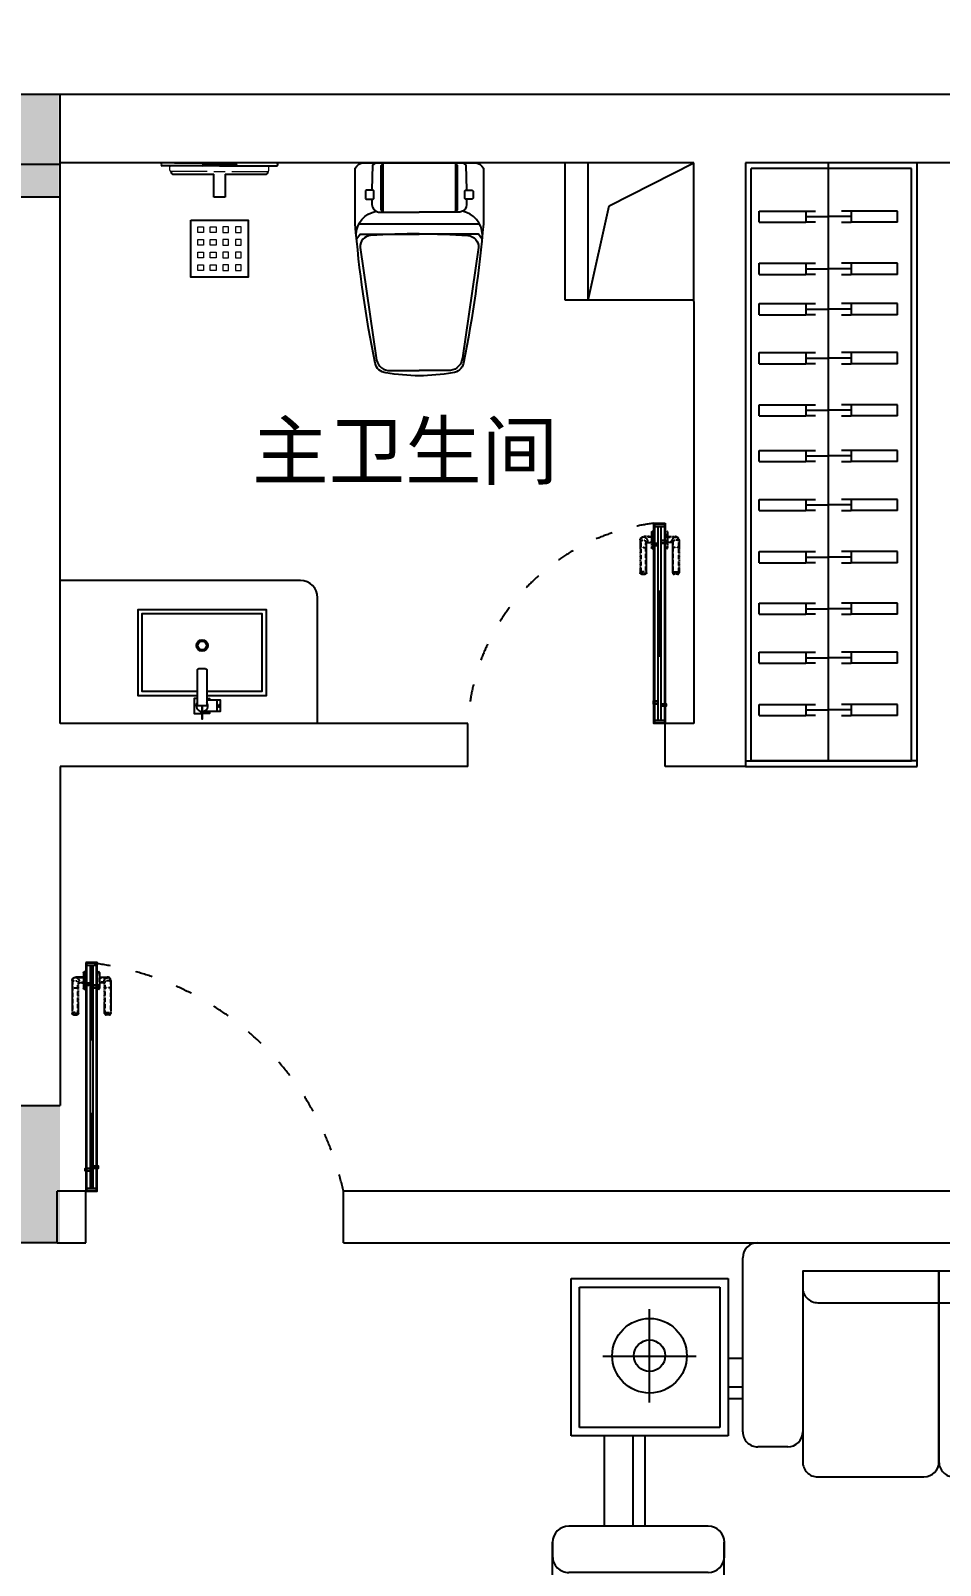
# Model space of a CAD drawing. Header units: millimetres. Extents: x 39175 to 443077, y -41362 to 75939.
# Drawn here: x 323494 to 326672, y -5706 to -342 of the extents above; entities that cross this region are included whole.
import ezdxf
from ezdxf.enums import TextEntityAlignment as Align

# ---------------------------------------------------------------- set-up
doc = ezdxf.new("R2010")
doc.units = ezdxf.units.MM
doc.linetypes.add('ACAD_ISO03W100', pattern=[30, 12, -18])
doc.linetypes.add('HIDDEN2', pattern=[0.1875, 0.125, -0.0625])
doc.layers.add('016-P平面家具', color=51, linetype='Continuous')
doc.layers.add('8', color=8, linetype='Continuous')
doc.styles.add('ar', font='arial.ttf')
doc.styles.get("Standard").update_dxf_attribs({"font": ''})
doc.styles.get('Standard').set_extended_font_data('NSimSun')
doc.dimstyles.new('ISO-25', dxfattribs={"dimtxt": 220, "dimasz": 50, "dimexe": 50, "dimexo": 0.625, "dimtad": 2, "dimdec": 0, "dimtxsty": 'Standard', "dimblk": 'ARCHTICK', "dimcen": 2.5, "dimdle": 50, "dimclrd": 251, "dimclre": 251, "dimclrt": 51, "dimadec": 0, "dimazin": 0, "dimtfac": 1, "dimtdec": 0, "dimtix": 1, "dimtmove": 2, "dimatfit": 3, "dimfxl": 500, "dimfxlon": 1, "dimarcsym": 0})

# ---------------------------------------------------------------- blocks, each defined once
blk = doc.blocks.new('_ArchTick')
at = {"color": 0, "linetype": 'ByBlock', "const_width": 0.15}
blk.add_lwpolyline([(-0.5, -0.5), (0.5, 0.5)], dxfattribs=at)
blk = doc.blocks.new('*D396')
at = {"color": 251, "lineweight": -2, "transparency": 16777216}
for p, q in [((323436.3, 803.2), (323436.3, 1353.2)), ((323596.3, 803.2), (323596.3, 1353.2)), ((323436.3, 1303.2), (323386.3, 1303.2)), ((323436.3, 1303.2), (323596.3, 1303.2)), ((323596.3, 1303.2), (323646.3, 1303.2))]:
    blk.add_line(p, q, dxfattribs=at)
at = {"layer": 'Defpoints', "color": 0, "transparency": 16777216}
for p in [(323596.3, 1303.2), (323596.3, -563.6), (323436.3, -923.6)]:
    blk.add_point(p, dxfattribs=at)
at = {"color": 251, "lineweight": -2, "transparency": 16777216, "xscale": 50, "yscale": 50, "zscale": 50}
blk.add_blockref('_ArchTick', (323436.3, 1303.2), dxfattribs=at)
at = {"color": 251, "lineweight": -2, "transparency": 16777216, "xscale": 50, "yscale": 50, "zscale": 50, "rotation": 180}
blk.add_blockref('_ArchTick', (323596.3, 1303.2), dxfattribs=at)
at = {"color": 51, "transparency": 16777216, "insert": (323516.3, 1413.8), "char_height": 220, "attachment_point": 5}
blk.add_mtext('160', dxfattribs=at)
blk = doc.blocks.new('*D397')
at = {"color": 251, "lineweight": -2, "transparency": 16777216}
for p, q in [((323596.3, 803.2), (323596.3, 1353.2)), ((325811.3, 803.2), (325811.3, 1353.2)), ((325861.3, 1303.2), (323546.3, 1303.2))]:
    blk.add_line(p, q, dxfattribs=at)
at = {"layer": 'Defpoints', "color": 0, "transparency": 16777216}
for p in [(323596.3, 1303.2), (323596.3, -563.6), (325811.3, -1288.6)]:
    blk.add_point(p, dxfattribs=at)
at = {"color": 251, "lineweight": -2, "transparency": 16777216, "xscale": 50, "yscale": 50, "zscale": 50, "rotation": 180}
blk.add_blockref('_ArchTick', (323596.3, 1303.2), dxfattribs=at)
at = {"color": 251, "lineweight": -2, "transparency": 16777216, "xscale": 50, "yscale": 50, "zscale": 50}
blk.add_blockref('_ArchTick', (325811.3, 1303.2), dxfattribs=at)
at = {"color": 51, "transparency": 16777216, "insert": (324703.8, 1413.8), "char_height": 220, "attachment_point": 5}
blk.add_mtext('2215', dxfattribs=at)
blk = doc.blocks.new('*D398')
at = {"color": 251, "lineweight": -2, "transparency": 16777216}
for p, q in [((325811.3, 563.2), (325811.3, 1113.2)), ((325991.3, 563.2), (325991.3, 1113.2)), ((325811.3, 1063.2), (325761.3, 1063.2)), ((325811.3, 1063.2), (325991.3, 1063.2)), ((325991.3, 1063.2), (326041.3, 1063.2))]:
    blk.add_line(p, q, dxfattribs=at)
at = {"layer": 'Defpoints', "color": 0, "transparency": 16777216}
for p in [(325991.3, 1063.2), (325991.3, -803.6), (325811.3, -1288.6)]:
    blk.add_point(p, dxfattribs=at)
at = {"color": 251, "lineweight": -2, "transparency": 16777216, "xscale": 50, "yscale": 50, "zscale": 50}
blk.add_blockref('_ArchTick', (325811.3, 1063.2), dxfattribs=at)
at = {"color": 251, "lineweight": -2, "transparency": 16777216, "xscale": 50, "yscale": 50, "zscale": 50, "rotation": 180}
blk.add_blockref('_ArchTick', (325991.3, 1063.2), dxfattribs=at)
at = {"color": 51, "transparency": 16777216, "insert": (325901.3, 1173.8), "char_height": 220, "attachment_point": 5}
blk.add_mtext('180', dxfattribs=at)
blk = doc.blocks.new('*D399')
at = {"color": 251, "lineweight": -2, "transparency": 16777216}
for p, q in [((325991.3, 563.2), (325991.3, 1113.2)), ((330886.3, 563.2), (330886.3, 1113.2)), ((330936.3, 1063.2), (325941.3, 1063.2))]:
    blk.add_line(p, q, dxfattribs=at)
at = {"layer": 'Defpoints', "color": 0, "transparency": 16777216}
for p in [(325991.3, 1063.2), (325991.3, -803.6), (330886.3, -803.6)]:
    blk.add_point(p, dxfattribs=at)
at = {"color": 251, "lineweight": -2, "transparency": 16777216, "xscale": 50, "yscale": 50, "zscale": 50, "rotation": 180}
blk.add_blockref('_ArchTick', (325991.3, 1063.2), dxfattribs=at)
at = {"color": 251, "lineweight": -2, "transparency": 16777216, "xscale": 50, "yscale": 50, "zscale": 50}
blk.add_blockref('_ArchTick', (330886.3, 1063.2), dxfattribs=at)
at = {"color": 51, "transparency": 16777216, "insert": (328438.8, 1173.8), "char_height": 220, "attachment_point": 5}
blk.add_mtext('4895', dxfattribs=at)
blk = doc.blocks.new('*D407')
at = {"color": 251, "lineweight": -2, "transparency": 16777216}
for p, q in [((332925, -10873.6), (332925, -513.6)), ((332425, -563.6), (332975, -563.6)), ((332425, -10823.6), (332975, -10823.6))]:
    blk.add_line(p, q, dxfattribs=at)
at = {"layer": 'Defpoints', "color": 0, "transparency": 16777216}
for p in [(325746.3, -563.6), (332925, -563.6), (325746.3, -10823.6)]:
    blk.add_point(p, dxfattribs=at)
at = {"color": 251, "lineweight": -2, "transparency": 16777216, "xscale": 50, "yscale": 50, "zscale": 50}
for p, rotation in [((332925, -563.6), 90), ((332925, -10823.6), 270)]:
    blk.add_blockref('_ArchTick', p, dxfattribs=dict(at, rotation=rotation))
at = {"color": 51, "transparency": 16777216, "insert": (333035.6, -5693.6), "char_height": 220, "attachment_point": 5, "rotation": 90}
blk.add_mtext('10260', dxfattribs=at)
blk = doc.blocks.new('*D380')
at = {"color": 251, "lineweight": -2, "transparency": 16777216}
for p, q in [((312216.3, 1053.1), (312216.3, 1603.1)), ((331126.3, 1053.1), (331126.3, 1603.1)), ((312166.3, 1553.1), (331176.3, 1553.1))]:
    blk.add_line(p, q, dxfattribs=at)
at = {"layer": 'Defpoints', "color": 0, "transparency": 16777216}
for p in [(331126.3, 1553.1), (312216.3, -563.6), (331126.3, -563.6)]:
    blk.add_point(p, dxfattribs=at)
at = {"color": 251, "lineweight": -2, "transparency": 16777216, "xscale": 50, "yscale": 50, "zscale": 50, "rotation": 180}
blk.add_blockref('_ArchTick', (312216.3, 1553.1), dxfattribs=at)
at = {"color": 251, "lineweight": -2, "transparency": 16777216, "xscale": 50, "yscale": 50, "zscale": 50}
blk.add_blockref('_ArchTick', (331126.3, 1553.1), dxfattribs=at)
at = {"color": 51, "transparency": 16777216, "insert": (321671.3, 1663.7), "char_height": 220, "attachment_point": 5}
blk.add_mtext('18910', dxfattribs=at)
blk = doc.blocks.new('tery')
at = {"color": 250}
for p, q in [((445501.7, 189114.4), (445540.6, 189114.4)), ((445501.7, 189114.4), (445501.7, 188951.7)), ((445540.6, 189114.4), (445540.6, 188951.7)), ((445501.7, 188631), (445501.7, 188793.7)), ((445540.6, 188631), (445540.6, 188793.7)), ((445501.7, 188631), (445540.6, 188631))]:
    blk.add_line(p, q, dxfattribs=at)
at = {"color": 51}
for p, q in [((445540.6, 188951.7), (445501.7, 188951.7)), ((445501.7, 188918), (445501.7, 188951.7)), ((445521.2, 188951.7), (445521.2, 188872.7)), ((445540.6, 188951.7), (445540.6, 188918)), ((445521.2, 188793.7), (445521.2, 188872.7)), ((445501.7, 188827.4), (445501.7, 188793.7)), ((445540.6, 188793.7), (445501.7, 188793.7)), ((445540.6, 188793.7), (445540.6, 188827.4))]:
    blk.add_line(p, q, dxfattribs=at)
blk = doc.blocks.new('hghghgjhgmhjkh')
at = {"layer": '016-P平面家具', "ltscale": 10}
h = blk.add_hatch(dxfattribs=at)
h.set_pattern_fill('DOLMIT', color=250, scale=0.3, style=0)
h.set_pattern_definition([(0, (995366.9358, -407035.1008), (0, 1.905), []), (45, (995366.936, -407035.101), (-3.809997403, 3.809997403), [2.694076836, -5.388153673])])
h.paths.add_polyline_path([(42700, 46202.8), (42700, 46192.8), (42959.3, 46192.8), (42959.3, 46202.8)])
h = blk.add_hatch(dxfattribs=at)
h.set_pattern_fill('ANSI34', color=250, scale=1.777778, style=0)
h.set_pattern_definition([(225, (42769.0107, 46220.4648), (0.94281, -0.94281), []), (225, (42768.6964, 46220.4648), (0.94281, -0.94281), []), (225, (42768.3821, 46220.4648), (0.94281, -0.94281), []), (225, (42768.0679, 46220.4648), (0.94281, -0.94281), [])])
h.paths.add_polyline_path([(42760.1, 46204.5), (42761, 46204.5), (42761, 46219.6), (42768.1, 46219.6), (42768.1, 46204.5), (42769, 46204.5), (42769, 46220.5), (42760.1, 46220.5)])
h = blk.add_hatch(dxfattribs=at)
h.set_pattern_fill('ANSI34', color=250, scale=1.777778, style=0)
h.set_pattern_definition([(135, (42777.8996, 46175.1315), (0.94281, 0.94281), []), (135, (42777.5853, 46175.1315), (0.94281, 0.94281), []), (135, (42777.271, 46175.1315), (0.94281, 0.94281), []), (135, (42776.9568, 46175.1315), (0.94281, 0.94281), [])])
h.paths.add_polyline_path([(42769, 46191.1), (42769.9, 46191.1), (42769.9, 46176), (42777, 46176), (42777, 46191.1), (42777.9, 46191.1), (42777.9, 46175.1), (42769, 46175.1)])
h = blk.add_hatch(dxfattribs=at)
h.set_pattern_fill('DOLMIT', color=250, scale=0.3, style=0)
h.set_pattern_definition([(0, (995885.6025, -407035.1008), (0, 1.905), []), (45, (995885.6025, -407035.101), (-3.809997403, 3.809997403), [2.694076836, -5.388153673])])
h.paths.add_polyline_path([(43218.7, 46202.8), (43218.7, 46192.8), (43478, 46192.8), (43478, 46202.8)])
h = blk.add_hatch(dxfattribs=at)
h.set_pattern_fill('ANSI34', color=250, scale=1.777778, style=0)
h.set_pattern_definition([(45, (43400.1218, 46175.1315), (-0.94281, 0.94281), []), (45, (43400.4361, 46175.1315), (-0.94281, 0.94281), []), (45, (43400.7503, 46175.1315), (-0.94281, 0.94281), []), (45, (43401.0646, 46175.1315), (-0.94281, 0.94281), [])])
h.paths.add_polyline_path([(43409, 46191.1), (43408.1, 46191.1), (43408.1, 46176), (43401, 46176), (43401, 46191.1), (43400.1, 46191.1), (43400.1, 46175.1), (43409, 46175.1)])
h = blk.add_hatch(dxfattribs=at)
h.set_pattern_fill('ANSI34', color=250, scale=1.777778, style=0)
h.set_pattern_definition([(315, (43409.0107, 46220.4648), (-0.94281, -0.94281), []), (315, (43409.325, 46220.4648), (-0.94281, -0.94281), []), (315, (43409.6392, 46220.4648), (-0.94281, -0.94281), []), (315, (43409.9535, 46220.4648), (-0.94281, -0.94281), [])])
h.paths.add_polyline_path([(43417.9, 46204.5), (43417, 46204.5), (43417, 46219.6), (43409.9, 46219.6), (43409.9, 46204.5), (43409, 46204.5), (43409, 46220.5), (43417.9, 46220.5)])
at = {"layer": '016-P平面家具', "color": 250, "linetype": 'ByBlock'}
for p, q in [((42692, 46214.8), (43486, 46214.8)), ((42692, 46180.8), (42692, 46214.8)), ((42700, 46180.8), (42700, 46214.8)), ((42700, 46202.8), (43478, 46202.8)), ((42700, 46192.8), (43478, 46192.8)), ((42959.3, 46192.8), (42959.3, 46202.8)), ((43218.7, 46192.8), (43218.7, 46202.8)), ((43478, 46214.8), (43478, 46180.8)), ((43486, 46214.8), (43486, 46180.8)), ((43486, 46180.8), (42692, 46180.8))]:
    blk.add_line(p, q, dxfattribs=at)
at = {"layer": '016-P平面家具', "color": 51, "linetype": 'ByBlock'}
blk.add_lwpolyline([(42689, 46217.8), (43489, 46217.8), (43489, 46177.8), (42689, 46177.8)], close=True, dxfattribs=at)
at = {"layer": '016-P平面家具', "color": 8, "ltscale": 10}
for points in [[(42769, 46202.8), (42769, 46220.5), (42760.1, 46220.5), (42760.1, 46202.8)], [(42768.1, 46202.8), (42768.1, 46219.6), (42761, 46219.6), (42761, 46202.8)], [(42777.9, 46192.8), (42777.9, 46175.1), (42769, 46175.1), (42769, 46192.8)], [(42777, 46192.8), (42777, 46176), (42769.9, 46176), (42769.9, 46192.8)], [(43400.1, 46192.8), (43400.1, 46175.1), (43409, 46175.1), (43409, 46192.8)], [(43401, 46192.8), (43401, 46176), (43408.1, 46176), (43408.1, 46192.8)], [(43409, 46202.8), (43409, 46220.5), (43417.9, 46220.5), (43417.9, 46202.8)], [(43409.9, 46202.8), (43409.9, 46219.6), (43417, 46219.6), (43417, 46202.8)]]:
    blk.add_lwpolyline(points, dxfattribs=at)
blk = doc.blocks.new('2111')
at = {"color": 8, "linetype": 'HIDDEN2', "ltscale": 25}
blk.add_lwpolyline([(679715.9, -358577.4), (679715.9, -358549.1, -0.414214), (679727.5, -358537.4), (679842.5, -358537.4, -0.414214), (679847.5, -358542.4), (679847.5, -358554.8, -0.414214), (679842.5, -358559.8), (679737.9, -358559.8, 0.414214), (679735.9, -358561.8), (679735.9, -358577.4)], format="xyb", dxfattribs=at)
blk.add_lwpolyline([(679757.5, -358585.4), (679697.5, -358585.4), (679697.5, -358579.4, -0.414214), (679699.5, -358577.4), (679755.5, -358577.4, -0.414214), (679757.5, -358579.4)], format="xyb", close=True, dxfattribs=at)
at = {"layer": '8', "color": 250, "linetype": 'HIDDEN2', "ltscale": 1.5}
for p, q in [((679839.5, -358559.8), (679839.5, -358537.4)), ((679844.5, -358559.4), (679844.5, -358537.8)), ((679845.5, -358558.8), (679845.5, -358538.4)), ((679846.1, -358558.3), (679846.1, -358538.9))]:
    blk.add_line(p, q, dxfattribs=at)
blk.add_lwpolyline([(679717.9, -358577.4), (679717.9, -358549.1, -0.414214), (679727.5, -358539.4), (679845.5, -358539.4), (679845.5, -358557.8), (679737.9, -358557.8, 0.414214), (679733.9, -358561.8), (679733.9, -358577.4)], format="xyb", dxfattribs=at)
blk.add_lwpolyline([(679756, -358585.4), (679699, -358585.4), (679699, -358579.4, -0.414214), (679699.5, -358578.9), (679755.5, -358578.9, -0.414214), (679756, -358579.4)], format="xyb", close=True, dxfattribs=at)
for centre, radius, start, end in [((679734.1, -358544.5), 18.8, 194.024, 275.2908), ((679741.2, -358548.5), 13.1, 122.6197, 245.8556), ((679812.8, -358547.9), 59.5, 169.8168, 191.4777)]:
    blk.add_arc(centre, radius, start, end, dxfattribs=at)
blk = doc.blocks.new('gngnbf1891dgh6')
at = {"color": 51}
blk.add_lwpolyline([(-139669.4, 60316, 0.038021), (-139679.6, 60432.3, 0.329423), (-139713.7, 60470.2, 0.029675), (-140201.1, 60539.8), (-140394.7, 60539.8, 0.286999), (-140413.7, 60509.5), (-140413.7, 60316), (-140413.7, 60122.5, 0.286999), (-140394.7, 60092.1), (-140201.1, 60092.1, 0.029675), (-139713.7, 60161.7, 0.329423), (-139679.6, 60199.6, 0.038021)], format="xyb", close=True, dxfattribs=at)
at = {"color": 250}
for points in [[(-140161.9, 60536.4, 0.355319), (-140244.4, 60466.5, -15.471062)], [(-140165.5, 60316, -0.017149), (-140159.6, 60486, -0.406672), (-140118.3, 60523), (-139731.9, 60466.8, -0.332427), (-139687.6, 60425.4), (-139687.6, 60316)], [(-140287.5, 60481.4), (-140268.5, 60481.4, -0.3755), (-140241.7, 60458), (-140241.7, 60316)], [(-140287.5, 60150.5), (-140268.5, 60150.5, 0.3755), (-140241.7, 60173.9), (-140241.7, 60316)], [(-140165.5, 60316, 0.017149), (-140159.6, 60145.9, 0.406672), (-140118.3, 60108.9), (-139731.9, 60165.1, 0.332427), (-139687.6, 60206.5), (-139687.6, 60316)], [(-140161.9, 60095.5, -0.355319), (-140244.4, 60165.4, 15.471062)]]:
    blk.add_lwpolyline(points, format="xyb", dxfattribs=at)
for points in [[(-140200.4, 60526), (-140200.4, 60105.6)], [(-140148, 60534.9), (-140164.7, 60522.7), (-140164.7, 60316)], [(-140414.7, 60466.9), (-140405.8, 60479.2), (-140319.9, 60481.4)], [(-140242.6, 60440.8), (-140250, 60449), (-140404.5, 60449), (-140412.3, 60441.8)], [(-140412.1, 60442.7), (-140243.5, 60442.7)], [(-140148, 60097), (-140164.7, 60109.2), (-140164.7, 60316)], [(-140242.6, 60191.2), (-140250, 60182.9), (-140404.5, 60182.9), (-140412.3, 60190.1)], [(-140414.7, 60165), (-140405.8, 60152.7), (-140319.9, 60150.5)], [(-140412.1, 60189.2), (-140243.5, 60189.2)]]:
    blk.add_lwpolyline(points, dxfattribs=at)
for points in [[(-140290.8, 60474.7), (-140314.3, 60474.7, -0.414214), (-140318.7, 60479.2), (-140318.7, 60499.2, -0.414214), (-140314.3, 60503.7), (-140290.8, 60503.7, -0.414214), (-140286.4, 60499.2), (-140286.4, 60479.2, -0.414214)], [(-140290.8, 60157.2), (-140314.3, 60157.2, 0.414214), (-140318.7, 60152.7), (-140318.7, 60132.7, 0.414214), (-140314.3, 60128.2), (-140290.8, 60128.2, 0.414214), (-140286.4, 60132.7), (-140286.4, 60152.7, 0.414214)]]:
    blk.add_lwpolyline(points, format="xyb", close=True, dxfattribs=at)
blk = doc.blocks.new('SFGG')
at = {"color": 51, "lineweight": -3}
for p, q in [((116294.8, -74747.1), (116294.8, -74667.1)), ((116294.8, -74667.1), (116334.8, -74667.1)), ((116334.8, -74667.1), (116334.8, -74747.1)), ((116111.2, -74781.1), (116111.2, -74783.1)), ((116314.4, -74777.1), (116114.4, -74777.1)), ((116294.8, -74747.1), (116154.8, -74747.1)), ((116256.9, -74781.1), (116256.9, -74783.1)), ((116314.4, -74777.1), (116514.4, -74777.1)), ((116474.8, -74747.1), (116334.8, -74747.1)), ((116372, -74781.1), (116372, -74783.1)), ((116115.2, -74787.1), (116252.9, -74787.1)), ((116256.9, -74783.1), (116372, -74783.1)), ((116472.4, -74787.1), (116376, -74787.1)), ((116472.4, -74787.1), (116514.4, -74787.1))]:
    blk.add_line(p, q, dxfattribs=at)
at = {"color": 250, "linetype": 'ByBlock', "lineweight": 15}
for p, q in [((116141.7, -74761.1), (116141.7, -74773.1)), ((116271.5, -74757.1), (116144.8, -74757.1)), ((116334.8, -74757.1), (116294.8, -74757.1)), ((116357.3, -74757.1), (116484, -74757.1)), ((116488, -74761.1), (116488, -74773.1))]:
    blk.add_line(p, q, dxfattribs=at)
at = {"color": 251, "linetype": 'ByBlock', "lineweight": 15}
for p, q in [((116144.8, -74757.1), (116144.8, -74757.2)), ((116484.8, -74757.1), (116484.8, -74757.2))]:
    blk.add_line(p, q, dxfattribs=at)
at = {"color": 51, "lineweight": -3}
blk.add_lwpolyline([(116414.8, -74587.1), (116214.8, -74587.1), (116214.8, -74387.1), (116414.8, -74387.1)], close=True, dxfattribs=at)
at = {"color": 250, "linetype": 'ByBlock', "lineweight": 15}
for points in [[(116238.8, -74431.2), (116258.8, -74431.2), (116258.8, -74411.2), (116238.8, -74411.2)], [(116238.8, -74475.2), (116258.8, -74475.2), (116258.8, -74455.2), (116238.8, -74455.2)], [(116282.8, -74431.2), (116302.8, -74431.2), (116302.8, -74411.2), (116282.8, -74411.2)], [(116282.8, -74475.2), (116302.8, -74475.2), (116302.8, -74455.2), (116282.8, -74455.2)], [(116346.8, -74431.2), (116326.8, -74431.2), (116326.8, -74411.2), (116346.8, -74411.2)], [(116346.8, -74475.2), (116326.8, -74475.2), (116326.8, -74455.2), (116346.8, -74455.2)], [(116390.8, -74431.2), (116370.8, -74431.2), (116370.8, -74411.2), (116390.8, -74411.2)], [(116390.8, -74475.2), (116370.8, -74475.2), (116370.8, -74455.2), (116390.8, -74455.2)], [(116238.8, -74519.2), (116258.8, -74519.2), (116258.8, -74499.2), (116238.8, -74499.2)], [(116282.8, -74519.2), (116302.8, -74519.2), (116302.8, -74499.2), (116282.8, -74499.2)], [(116346.8, -74519.2), (116326.8, -74519.2), (116326.8, -74499.2), (116346.8, -74499.2)], [(116390.8, -74519.2), (116370.8, -74519.2), (116370.8, -74499.2), (116390.8, -74499.2)], [(116238.8, -74563.1), (116258.8, -74563.1), (116258.8, -74543.1), (116238.8, -74543.1)], [(116282.8, -74563.1), (116302.8, -74563.1), (116302.8, -74543.1), (116282.8, -74543.1)], [(116346.8, -74563.1), (116326.8, -74563.1), (116326.8, -74543.1), (116346.8, -74543.1)], [(116390.8, -74563.1), (116370.8, -74563.1), (116370.8, -74543.1), (116390.8, -74543.1)]]:
    blk.add_lwpolyline(points, close=True, dxfattribs=at)
at = {"color": 51, "lineweight": -3}
for centre, radius, start, end in [((116115.2, -74781.1), 4, 90, 180), ((116154.8, -74757.1), 10, 90, 180), ((116252.9, -74781.1), 4, 0, 90), ((116376, -74781.1), 4, 90, 180), ((116474.8, -74757.1), 10, 0, 90), ((116514.4, -74781.1), 4, 0, 90), ((116115.2, -74783.1), 4, 180, 270), ((116252.9, -74783.1), 4, 270, 0), ((116376, -74783.1), 4, 180, 270), ((116514.4, -74783.1), 4, 270, 0)]:
    blk.add_arc(centre, radius, start, end, dxfattribs=at)
at = {"color": 250, "linetype": 'ByBlock', "lineweight": 15}
for centre, start, end in [((116145.7, -74761.1), 90, 180), ((116145.7, -74773.1), 180, 270), ((116484, -74761.1), 0, 90), ((116484, -74773.1), 270, 0)]:
    blk.add_arc(centre, 4, start, end, dxfattribs=at)
blk = doc.blocks.new('dhgfh')
at = {"color": 51}
blk.add_line((30653.7, 67959.2, 0), (30653.7, 67918.4, 0), dxfattribs=at)
blk.add_lwpolyline([(30619.2, 67974.8), (30827.6, 67974.8), (30827.6, 68274.8), (30377.6, 68274.8), (30377.6, 67974.8), (30586.2, 67974.8)], dxfattribs=at)
at = {"color": 250}
blk.add_lwpolyline([(30619.2, 67989.8), (30812.6, 67989.8), (30812.6, 68259.8), (30392.6, 68259.8), (30392.6, 67989.8), (30586.2, 67989.8)], dxfattribs=at)
at = {"color": 51, "elevation": 0}
blk.add_lwpolyline([(30591.2, 68068.8), (30614.2, 68068.8, -0.414214), (30619.2, 68063.8), (30619.2, 67938.8), (30586.2, 67938.8), (30586.2, 68063.8, -0.414214)], format="xyb", close=True, dxfattribs=at)
for points in [[(30586.2, 67964.8), (30574.7, 67964.8), (30574.7, 67912.3), (30601.5, 67912.3)], [(30601.5, 67938.8), (30601.5, 67892.9), (30603.9, 67892.9), (30603.9, 67938.8)], [(30619.2, 67959.2), (30665.7, 67959.2), (30665.7, 67918.4), (30603.9, 67918.4)], [(30629, 67918.4), (30629, 67912.3), (30603.9, 67912.3)], [(30619.2, 67964.8), (30629, 67964.8), (30629, 67959.2)]]:
    blk.add_lwpolyline(points, dxfattribs=at)
blk.add_lwpolyline([(30661.7, 67943.9), (30663.9, 67943.9), (30663.9, 67933.6), (30661.7, 67933.6)], close=True, dxfattribs=at)
at = {"color": 51}
blk.add_circle((30602.6, 68149.8), 20, dxfattribs=at)
at = {"color": 250}
blk.add_circle((30602.6, 68149.8), 15, dxfattribs=at)
at = {"color": 51}
for start, end in [(143.9286, 266.7112), (273.2896, 36.0713)]:
    blk.add_arc((30602.7, 67938.8, 0), 20.4, start, end, dxfattribs=at)
blk = doc.blocks.new('hgfhjgdjhgjkgk')
at = {"layer": '016-P平面家具', "ltscale": 10}
h = blk.add_hatch(dxfattribs=at)
h.set_pattern_fill('ANSI34', color=250, scale=1.777778, style=0)
h.set_pattern_definition([(225, (42806.6198, 46109.81), (0.94281, -0.94281), []), (225, (42806.3055, 46109.81), (0.94281, -0.94281), []), (225, (42805.9913, 46109.81), (0.94281, -0.94281), []), (225, (42805.677, 46109.81), (0.94281, -0.94281), [])])
h.paths.add_polyline_path([(42797.7, 46093.8), (42798.6, 46093.8), (42798.6, 46108.9), (42805.7, 46108.9), (42805.7, 46093.8), (42806.6, 46093.8), (42806.6, 46109.8), (42797.7, 46109.8)])
h = blk.add_hatch(dxfattribs=at)
h.set_pattern_fill('DOLMIT', color=250, scale=0.3, style=0)
h.set_pattern_definition([(0, (42974.1673, 46082.1434), (0, 1.905), []), (45, (42974.1673, 46082.1434), (-3.81, 3.81), [2.69408, -5.38815])])
h.paths.add_polyline_path([(43200.2, 46082.1), (43200.2, 46092.1), (42974.2, 46092.1), (42974.2, 46082.1)])
h = blk.add_hatch(dxfattribs=at)
h.set_pattern_fill('ANSI34', color=250, scale=1.777778, style=0)
h.set_pattern_definition([(315, (43367.7149, 46109.81), (-0.94281, -0.94281), []), (315, (43368.0291, 46109.81), (-0.94281, -0.94281), []), (315, (43368.3434, 46109.81), (-0.94281, -0.94281), []), (315, (43368.6577, 46109.81), (-0.94281, -0.94281), [])])
h.paths.add_polyline_path([(43376.6, 46093.8), (43375.7, 46093.8), (43375.7, 46108.9), (43368.6, 46108.9), (43368.6, 46093.8), (43367.7, 46093.8), (43367.7, 46109.8), (43376.6, 46109.8)])
h = blk.add_hatch(dxfattribs=at)
h.set_pattern_fill('ANSI34', color=250, scale=1.777778, style=0)
h.set_pattern_definition([(135, (42815.5087, 46064.4767), (0.94281, 0.94281), []), (135, (42815.1944, 46064.4767), (0.94281, 0.94281), []), (135, (42814.8802, 46064.4767), (0.94281, 0.94281), []), (135, (42814.5659, 46064.4767), (0.94281, 0.94281), [])])
h.paths.add_polyline_path([(42806.6, 46080.5), (42807.5, 46080.5), (42807.5, 46065.4), (42814.6, 46065.4), (42814.6, 46080.5), (42815.5, 46080.5), (42815.5, 46064.5), (42806.6, 46064.5)])
h = blk.add_hatch(dxfattribs=at)
h.set_pattern_fill('ANSI34', color=250, scale=1.777778, style=0)
h.set_pattern_definition([(45, (43358.826, 46064.4767), (-0.94281, 0.94281), []), (45, (43359.1402, 46064.4767), (-0.94281, 0.94281), []), (45, (43359.4545, 46064.4767), (-0.94281, 0.94281), []), (45, (43359.7688, 46064.4767), (-0.94281, 0.94281), [])])
h.paths.add_polyline_path([(43367.7, 46080.5), (43366.8, 46080.5), (43366.8, 46065.4), (43359.7, 46065.4), (43359.7, 46080.5), (43358.8, 46080.5), (43358.8, 46064.5), (43367.7, 46064.5)])
at = {"layer": '016-P平面家具', "color": 250, "linetype": 'ByBlock'}
for p, q in [((42740.2, 46104.1), (43434.2, 46104.1)), ((42740.2, 46070.1), (42740.2, 46104.1)), ((42748.2, 46070.1), (42748.2, 46104.1)), ((43426.2, 46092.1), (42748.2, 46092.1)), ((43426.2, 46082.1), (42748.2, 46082.1)), ((42974.2, 46082.1), (42974.2, 46092.1)), ((43200.2, 46082.1), (43200.2, 46092.1)), ((43426.2, 46104.1), (43426.2, 46070.1)), ((43434.2, 46104.1), (43434.2, 46070.1)), ((43434.2, 46070.1), (42740.2, 46070.1))]:
    blk.add_line(p, q, dxfattribs=at)
at = {"layer": '016-P平面家具', "color": 51, "linetype": 'ByBlock'}
blk.add_lwpolyline([(42737.2, 46107.1), (43437.2, 46107.1), (43437.2, 46067.1), (42737.2, 46067.1)], close=True, dxfattribs=at)
at = {"layer": '016-P平面家具', "color": 8, "ltscale": 10}
for points in [[(42806.6, 46092.1), (42806.6, 46109.8), (42797.7, 46109.8), (42797.7, 46092.1)], [(42805.7, 46092.1), (42805.7, 46108.9), (42798.6, 46108.9), (42798.6, 46092.1)], [(42815.5, 46082.1), (42815.5, 46064.5), (42806.6, 46064.5), (42806.6, 46082.1)], [(42814.6, 46082.1), (42814.6, 46065.4), (42807.5, 46065.4), (42807.5, 46082.1)], [(43358.8, 46082.1), (43358.8, 46064.5), (43367.7, 46064.5), (43367.7, 46082.1)], [(43359.7, 46082.1), (43359.7, 46065.4), (43366.8, 46065.4), (43366.8, 46082.1)], [(43367.7, 46092.1), (43367.7, 46109.8), (43376.6, 46109.8), (43376.6, 46092.1)], [(43368.6, 46092.1), (43368.6, 46108.9), (43375.7, 46108.9), (43375.7, 46092.1)]]:
    blk.add_lwpolyline(points, dxfattribs=at)
blk = doc.blocks.new('海龙工具_2014102820235788')
at = {"layer": '016-P平面家具', "color": 51, "ltscale": 120}
for p, q in [((674.5, 1599.6), (125.4, 1599.6)), ((125.4, 1599.6), (125.4, 1050.4)), ((674.5, 1050.4), (674.5, 1599.6)), ((1750.7, 1419.2), (1600.4, 1419.2)), ((125.4, 1050.4), (674.5, 1050.4)), ((52.4, 1000), (661, 1000)), ((0, -947.6), (0, 947.6)), ((713.4, 947.6), (713.4, 842.8)), ((98.9, 790.5), (98.9, -790.5)), ((661, 790.5), (98.9, 790.5)), ((661, 790.5), (98.9, 790.5)), ((98.9, 790.5), (98.9, 314.3)), ((765.8, 790.5), (661, 790.5)), ((818.1, 366.7), (818.1, 738.1)), ((765.8, 314.3), (98.9, 314.3)), ((765.8, 314.3), (98.9, 314.3)), ((98.9, 314.3), (765.8, 314.3)), ((98.9, 314.3), (765.8, 314.3)), ((98.9, 314.3), (98.9, -314.3)), ((818.1, -261.9), (818.1, 261.9)), ((98.9, -314.3), (98.9, -790.5)), ((98.9, -314.3), (765.8, -314.3)), ((765.8, -314.3), (98.9, -314.3)), ((818.1, -738.1), (818.1, -366.7)), ((98.9, -790.5), (661, -790.5)), ((98.9, -790.5), (661, -790.5)), ((661, -790.5), (765.8, -790.5)), ((713.4, -842.8), (713.4, -947.6)), ((661, -1000), (52.4, -1000)), ((125.4, -1599.6), (125.4, -1050.4)), ((125.4, -1050.4), (674.5, -1050.4)), ((674.5, -1050.4), (674.5, -1599.6)), ((2284, -1064.4), (1047.1, -1064.4)), ((1047.1, -1064.4), (1096.2, -1064.4)), ((1047.1, -1064.4), (1096.2, -1064.4)), ((2284, -1064.4), (2226.7, -1064.4)), ((990.8, -1120.6), (990.8, -1608.1)), ((990.8, -1120.6), (990.8, -1608.1)), ((1152.4, -1120.6), (1152.4, -1608.1)), ((1152.4, -1120.6), (1152.4, -1608.1)), ((2170.5, -1120.6), (2170.5, -1608.1)), ((2340.3, -1120.6), (2340.3, -1608.1)), ((674.5, -1599.6), (125.4, -1599.6)), ((2284, -1664.4), (1047.1, -1664.4)), ((1047.1, -1664.4), (1096.2, -1664.4)), ((1047.1, -1664.4), (1096.2, -1664.4)), ((2284, -1664.4), (2226.7, -1664.4))]:
    blk.add_line(p, q, dxfattribs=at)
at = {"layer": '016-P平面家具', "color": 250, "ltscale": 120}
for p, q in [((645.2, 1570.3), (154.7, 1570.3)), ((154.7, 1570.3), (154.7, 1079.7)), ((645.2, 1079.7), (645.2, 1570.3)), ((397, 1162.8), (397, 1488.7)), ((557.9, 1325.7), (232, 1325.7)), ((1750.7, 1319.2), (1600.4, 1319.2)), ((1600.4, 1279.2), (1750.7, 1279.2)), ((154.7, 1079.7), (645.2, 1079.7)), ((154.7, -1079.7), (645.2, -1079.7)), ((154.7, -1570.3), (154.7, -1079.7)), ((645.2, -1079.7), (645.2, -1570.3)), ((397, -1162.8), (397, -1488.7)), ((557.9, -1325.7), (232, -1325.7)), ((645.2, -1570.3), (154.7, -1570.3))]:
    blk.add_line(p, q, dxfattribs=at)
at = {"layer": '016-P平面家具', "color": 51, "ltscale": 120}
for points in [[(1000.4, 1047), (1000.4, 1647), (1600.4, 1647), (1600.4, 1047)], [(1750.7, 1047), (1750.7, 1647), (2350.7, 1647), (2350.7, 1047)], [(1188.1, 450), (1188.1, -450), (2088.1, -450), (2088.1, 450)]]:
    blk.add_lwpolyline(points, close=True, dxfattribs=at)
at = {"layer": '016-P平面家具', "color": 51}
for points in [[(674.5, 1419.2), (1000.4, 1419.2)], [(403.9, 1000), (403.9, 1050.4)], [(403.9, -1050.4), (403.9, -1000)], [(990.7, -1482.8), (674.5, -1482.8)]]:
    blk.add_lwpolyline(points, dxfattribs=at)
at = {"layer": '016-P平面家具', "color": 51, "ltscale": 120}
blk.add_lwpolyline([(2350.7, 1419.2), (2760.1, 1419.2), (2760.1, -1482.5), (2340.4, -1482.5)], dxfattribs=at)
at = {"layer": '016-P平面家具', "color": 250, "ltscale": 120}
for points in [[(674.5, 1319.2), (1000.4, 1319.2)], [(2350.7, 1319.2), (2660.1, 1319.2), (2660.1, -567.5)], [(674.5, 1279.2), (1000.4, 1279.2)], [(2350.7, 1279.2), (2620.1, 1279.2), (2620.1, -567.5)], [(503.9, 1000), (503.9, 1050.4)], [(543.9, 1000), (543.9, 1050.4)], [(2620.1, -567.5), (2620.1, -1340.7), (2340.5, -1340.7)], [(2660.1, -567.5), (2660.1, -1380.7), (2340.5, -1380.7)], [(2660.1, -567.5), (2660.1, -1382.5)], [(503.9, -1050.4), (503.9, -1000)], [(543.9, -1050.4), (543.9, -1000)], [(990.7, -1340.7), (674.5, -1340.7)], [(990.7, -1382.8), (674.5, -1382.8)]]:
    blk.add_lwpolyline(points, dxfattribs=at)
blk.add_lwpolyline([(157.2, -790.5, 0.414214), (209.5, -738.1), (209.5, 738.1, 0.414214), (157.2, 790.5), (98.9, 790.5), (98.9, -790.5)], format="xyb", close=True, dxfattribs=at)
blk.add_lwpolyline([(1218.1, 420), (1218.1, -420), (2058.1, -420), (2058.1, 420)], close=True, dxfattribs=at)
at = {"layer": '016-P平面家具', "color": 51, "ltscale": 120}
for centre in [(394.9, 1325.7), (394.9, -1325.7)]:
    blk.add_circle(centre, 130.4, dxfattribs=at)
at = {"layer": '016-P平面家具', "color": 250, "ltscale": 120}
for centre in [(394.9, 1325.7), (394.9, -1325.7)]:
    blk.add_circle(centre, 55, dxfattribs=at)
at = {"layer": '016-P平面家具', "color": 51, "ltscale": 120}
for centre, radius, start, end in [((52.4, 947.6), 52.4, 90, 180), ((661, 947.6), 52.4, 0, 90), ((661, 842.8), 52.4, 270, 0), ((765.8, 738.1), 52.4, 0, 90), ((765.8, 366.7), 52.4, 270, 0), ((765.8, 366.7), 52.4, 270, 0), ((765.8, 261.9), 52.4, 0, 90), ((765.8, 261.9), 52.4, 0, 90), ((765.8, -261.9), 52.4, 270, 0), ((765.8, -261.9), 52.4, 270, 0), ((765.8, -366.7), 52.4, 0, 90), ((765.8, -738.1), 52.4, 270, 0), ((765.8, -738.1), 52.4, 270, 0), ((661, -842.8), 52.4, 0, 90), ((52.4, -947.6), 52.4, 180, 270), ((661, -947.6), 52.4, 270, 0), ((1047.1, -1120.6), 56.3, 90, 180), ((1047.1, -1120.6), 56.3, 90, 180), ((1096.2, -1120.6), 56.3, 0, 90), ((1096.2, -1120.6), 56.3, 0, 90), ((2226.7, -1120.6), 56.3, 90, 180), ((2284, -1120.6), 56.3, 0, 90), ((1047.1, -1608.1), 56.3, 180, 270), ((1047.1, -1608.1), 56.3, 180, 270), ((1096.2, -1608.1), 56.3, 270, 0), ((1096.2, -1608.1), 56.3, 270, 0), ((2226.7, -1608.1), 56.3, 180, 270), ((2284, -1608.1), 56.3, 270, 0)]:
    blk.add_arc(centre, radius, start, end, dxfattribs=at)

msp = doc.modelspace()

# ---------------------------------------------------------------- hatches: boundary and pattern name
h = msp.add_hatch(color=8)
h.dxf.hatch_style = 1
h.paths.add_polyline_path([(318586.2, -563.6), (318076.2, -563.6), (318076.2, -923.6), (318406.2, -923.6), (318586.2, -923.6)])
h.paths.add_polyline_path([(323591.2, -563.6), (323086.2, -563.6), (323086.2, -923.6), (323591.2, -923.6)])
h.paths.add_polyline_path([(318826.2, -4148.6), (318406.2, -4148.6), (318356.2, -4148.6), (318356.2, -4578.6), (318826.2, -4578.6)])
h.paths.add_polyline_path([(323596.3, -4098.6), (323091.2, -4098.6), (323091.2, -4578.6), (323596.3, -4578.6)])
h.paths.add_polyline_path([(329601.2, -4118.6), (329101.2, -4118.6), (329101.2, -4578.6), (329601.2, -4578.6)])
h.paths.add_polyline_path([(329601.2, -563.6), (329101.2, -563.6), (329101.2, -923.6), (329601.2, -923.6)])
h.paths.add_polyline_path([(314346.3, -563.6), (313836.3, -563.6), (313836.3, -923.6), (314346.3, -923.6)])
h.paths.add_polyline_path([(314336.2, -5233.6), (313831.2, -5233.6), (313831.2, -5678.6), (314336.2, -5678.6)])

# ---------------------------------------------------------------- linework, layer by layer
for p, q in [((312216.3, -563.6), (331126.3, -563.6)), ((323596.3, -2763.6), (323596.3, -563.6)), ((325441.3, -803.6), (323596.3, -803.6)), ((325811.3, -803.6), (325441.3, -803.6)), ((325441.3, -1283.6), (325441.3, -803.6)), ((325811.3, -1288.6), (325811.3, -803.6)), ((329106.3, -803.6), (325991.3, -803.6)), ((325991.3, -803.6), (325991.3, -2913.6)), ((318591.3, -808.6), (323596.3, -808.6)), ((323596.3, -923.6), (323091.3, -923.6)), ((325811.3, -1283.6), (325441.3, -1283.6)), ((325811.3, -1288.6), (325811.3, -2763.6)), ((325021.3, -2763.6), (323596.3, -2763.6)), ((325021.3, -2913.6), (325021.3, -2763.6)), ((325811.3, -2763.6), (325711.3, -2763.6)), ((325711.3, -2913.6), (325711.3, -2763.6)), ((325021.3, -2913.6), (323596.3, -2913.6)), ((323596.3, -2913.6), (323596.3, -4098.6)), ((325991.3, -2913.6), (325711.3, -2913.6)), ((323091.3, -4098.6), (323596.3, -4098.6)), ((323686.3, -4398.6), (323586.3, -4398.6)), ((323586.3, -4578.6), (323586.3, -4398.6)), ((323686.3, -4578.6), (323686.3, -4398.6)), ((329106.3, -4398.6), (324586.3, -4398.6)), ((324586.3, -4578.6), (324586.3, -4398.6)), ((323586.3, -4578.6), (319831.3, -4578.6)), ((323586.3, -4578.6), (323686.3, -4578.6)), ((324586.3, -4578.6), (329606.3, -4578.6))]:
    msp.add_line(p, q)
at = {"color": 2}
for p, q in [((325361.3, -1283.6), (325361.3, -803.6)), ((325441.3, -1283.6), (325361.3, -1283.6))]:
    msp.add_line(p, q, dxfattribs=at)
at = {"color": 51}
for p, q in [((324436.3, -2263.6), (323596.3, -2263.6)), ((324496.3, -2763.6), (324496.3, -2323.6))]:
    msp.add_line(p, q, dxfattribs=at)
msp.add_lwpolyline([(325441.3, -1283.6), (325514.9, -954.1), (325811.3, -803.6)])
msp.add_arc((324436.3, -2323.6), 60, 0, 90, dxfattribs=at)
at = {"layer": '016-P平面家具', "color": 250}
for p, q in [((326281.3, -2893.6), (326281.3, -803.6)), ((326571.3, -823.6), (326011.3, -823.6)), ((326011.3, -2893.6), (326011.3, -823.6)), ((326571.3, -2893.6), (326571.3, -823.6)), ((325991.3, -2893.6), (326571.3, -2893.6)), ((326591.3, -2893.6), (326011.3, -2893.6))]:
    msp.add_line(p, q, dxfattribs=at)
at = {"layer": '016-P平面家具', "color": 51}
for p, q in [((326591.3, -2913.6), (326591.3, -803.6)), ((325991.3, -2913.6), (326591.3, -2913.6))]:
    msp.add_line(p, q, dxfattribs=at)
at = {"layer": '016-P平面家具', "color": 250, "linetype": 'ACAD_ISO03W100', "ltscale": 5}
for centre, radius, start, end in [((325763.6, -2801.1), 743.3, 97.1342, 177.108), ((323587.7, -4615.8), 1022, 12.2709, 84.462)]:
    msp.add_arc(centre, radius, start, end, dxfattribs=at)

# ---------------------------------------------------------------- block references
at = {"layer": '016-P平面家具', "color": 250, "rotation": 180}
msp.add_blockref('SFGG', (440468.1, -75590.7), dxfattribs=at)
at = {"layer": '016-P平面家具', "xscale": -1, "rotation": 90}
for name, p in [('gngnbf1891dgh6', (385167.5, -141217.3)), ('2111', (-32914.1, 677605.7)), ('2111', (-34899.1, 676065.7))]:
    msp.add_blockref(name, p, dxfattribs=at)
at = {"layer": '016-P平面家具', "color": 250, "extrusion": (0, 0, -1), "zscale": -1, "rotation": 90}
for p in [(-137408.7, -446512.9), (-137408.7, -447007.4), (-137408.7, -447520.7), (-137408.7, -448054.7)]:
    msp.add_blockref('tery', p, dxfattribs=at)
at = {"layer": '016-P平面家具', "extrusion": (0, 0, -1), "zscale": -1, "rotation": 90}
for p in [(-137408.7, -446695.3), (-137408.7, -446836.1), (-137408.7, -447189.7), (-137408.7, -447349.4), (-137408.7, -447703), (-137408.7, -447883.5), (-137408.7, -448237.1)]:
    msp.add_blockref('tery', p, dxfattribs=at)
at = {"layer": '016-P平面家具', "color": 0, "linetype": 'ByBlock', "rotation": 270}
msp.add_blockref('hgfhjgdjhgjkgk', (279604.2, 40673.6), dxfattribs=at)
at = {"layer": '016-P平面家具', "rotation": 270}
for p in [(684296.8, 677605.7), (682311.8, 676065.7)]:
    msp.add_blockref('2111', p, dxfattribs=at)
at = {"layer": '016-P平面家具'}
msp.add_blockref('dhgfh', (293490, -70640.4), dxfattribs=at)
at = {"layer": '016-P平面家具', "color": 0, "linetype": 'ByBlock', "xscale": -1, "rotation": 90}
msp.add_blockref('hghghgjhgmhjkh', (369904.1, 39090.4), dxfattribs=at)
at = {"layer": '016-P平面家具', "color": 6, "ltscale": 10, "rotation": 270}
msp.add_blockref('海龙工具_2014102820235788', (326981.8, -4578.6), dxfattribs=at)

# ---------------------------------------------------------------- texts
at = {"color": 2, "style": 'ar', "flags": 8}
msp.add_attdef('主卫生间', text='原始结构图', height=196, dxfattribs=at).set_placement((324802, -1806.5), align=Align.MIDDLE)

# ---------------------------------------------------------------- dimensions: what is measured, and where the dimension line sits
for base, p1, p2, picture, middle in [((331126.3, 1553.1), (312216.3, -563.6), (331126.3, -563.6), '*D380', (321671.3, 1663.7)), ((323596.3, 1303.2), (323436.3, -923.6), (323596.3, -563.6), '*D396', (323516.3, 1413.8)), ((323596.3, 1303.2), (325811.3, -1288.6), (323596.3, -563.6), '*D397', (324703.8, 1413.8)), ((325991.3, 1063.2), (325811.3, -1288.6), (325991.3, -803.6), '*D398', (325901.3, 1173.8)), ((325991.3, 1063.2), (330886.3, -803.6), (325991.3, -803.6), '*D399', (328438.8, 1173.8))]:
    dim = msp.add_linear_dim(base=base, p1=p1, p2=p2, dimstyle='ISO-25')
    dim.commit()
    dim.dimension.update_dxf_attribs({"geometry": picture, "text_midpoint": middle})
dim = msp.add_linear_dim(base=(332925, -563.6), p1=(325746.3, -10823.6), p2=(325746.3, -563.6), angle=90, dimstyle='ISO-25')
dim.commit()
dim.dimension.update_dxf_attribs({"geometry": '*D407', "text_midpoint": (333035.6, -5693.6)})

doc.saveas('drawing.dxf')
